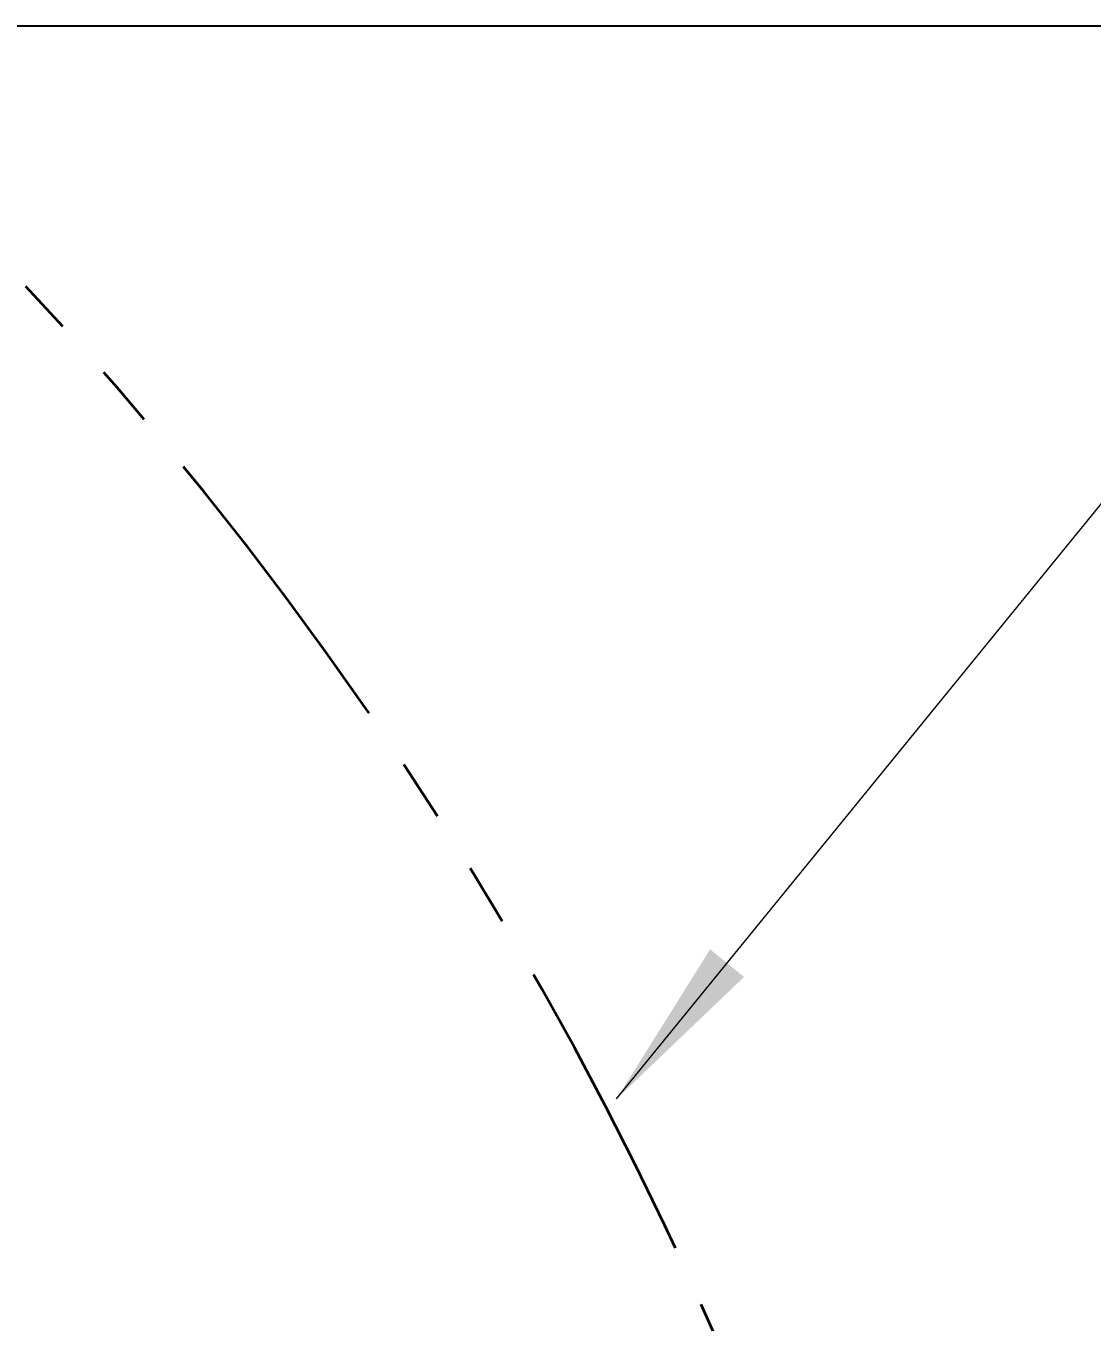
# Model space of a CAD drawing. Header units: millimetres. Extents: x 415 to 2018, y 500 to 823.
# Drawn here: x 552.22 to 574.15, y 704.87 to 731.55 of the extents above; entities that cross this region are included whole.
import ezdxf

# ---------------------------------------------------------------- set-up
doc = ezdxf.new("R2010")
doc.units = ezdxf.units.MM
doc.header["$PDSIZE"] = -1
doc.linetypes.add('PHANTOM', pattern=[12.7, 6.35, -1.27, 1.27, -1.27, 1.27, -1.27])
doc.layers.get('Defpoints').update_dxf_attribs({"lineweight": 18})
doc.layers.add('尺寸线层', color=216, linetype='Continuous', lineweight=18)
doc.dimstyles.new('ISO-25', dxfattribs={"dimtxt": 2.5, "dimasz": 2.5, "dimexe": 1.25, "dimexo": 0.625, "dimtad": 1, "dimtoh": 1, "dimlfac": 10, "dimtxsty": 'Standard', "dimcen": 2.5, "dimadec": 0, "dimazin": 0, "dimtfac": 1, "dimtmove": 0, "dimatfit": 3, "dimfxl": 1, "dimarcsym": 0})

# ---------------------------------------------------------------- blocks, each defined once
blk = doc.blocks.new('*D54')
at = {"color": 0, "lineweight": -2}
for p, q in [((532.845, 731.547), (596.946, 731.547)), ((595.696, 632.829), (595.696, 729.047)), ((536.912, 630.329), (596.946, 630.329))]:
    blk.add_line(p, q, dxfattribs=at)
at = {"color": 0}
for points in [[(595.279, 729.047), (596.113, 729.047), (595.696, 731.547)], [(595.279, 632.829), (596.113, 632.829), (595.696, 630.329)]]:
    blk.add_solid(points, dxfattribs=at)
at = {"layer": 'Defpoints', "color": 0}
for p in [(532.22, 731.547), (595.696, 731.547), (536.287, 630.329)]:
    blk.add_point(p, dxfattribs=at)
at = {"color": 0, "insert": (593.821, 680.938), "char_height": 2.5, "width": 11.07143, "attachment_point": 5, "rotation": 90}
blk.add_mtext('\\A1;1012', dxfattribs=at)
blk = doc.blocks.new('*X16')
at = {"layer": '尺寸线层', "linetype": 'Continuous'}
blk.add_hatch(color=0, dxfattribs=at).paths.add_polyline_path([(-325.591, 222.668), (-323.667, 225.744), (-322.969, 225.175)], flags=0)
blk.add_hatch(color=0, dxfattribs=at).paths.add_polyline_path([(-325.591, 222.668), (-323.667, 225.744), (-322.969, 225.175)], flags=0)
at = {"layer": '尺寸线层', "color": 0, "linetype": 'Continuous'}
for p, q in [((-325.591, 222.668), (-314.141, 236.73)), ((-325.591, 222.668), (-314.141, 236.73)), ((-314.141, 236.73), (-303.485, 236.73)), ((-314.141, 236.73), (-303.485, 236.73))]:
    blk.add_line(p, q, dxfattribs=at)
at = {"layer": '尺寸线层', "color": 0}
blk.add_line((-303.485, 236.73), (-299.885, 236.73), dxfattribs=at)
blk.add_line((-303.485, 236.73), (-299.885, 236.73), dxfattribs=at)

msp = doc.modelspace()

# ---------------------------------------------------------------- linework, layer by layer
at = {"linetype": 'PHANTOM', "lineweight": 35}
msp.add_arc((496.2684, 674.0118), 76.5044, 337.485049, 43, dxfattribs=at)

# ---------------------------------------------------------------- block references
at = {"layer": '尺寸线层', "color": 0}
msp.add_blockref('*X16', (889.9608, 486.8011), dxfattribs=at)

# ---------------------------------------------------------------- dimensions: what is measured, and where the dimension line sits
dim = msp.add_linear_dim(base=(595.6961, 731.5466), p1=(536.2872, 630.3294), p2=(532.2202, 731.5466), angle=90, text='1012', dimstyle='ISO-25', override={"dimsah": 1, "dimtolj": 1})
dim.commit()
dim.dimension.update_dxf_attribs({"geometry": '*D54', "text_midpoint": (593.8211, 680.938)})

doc.saveas('drawing.dxf')
